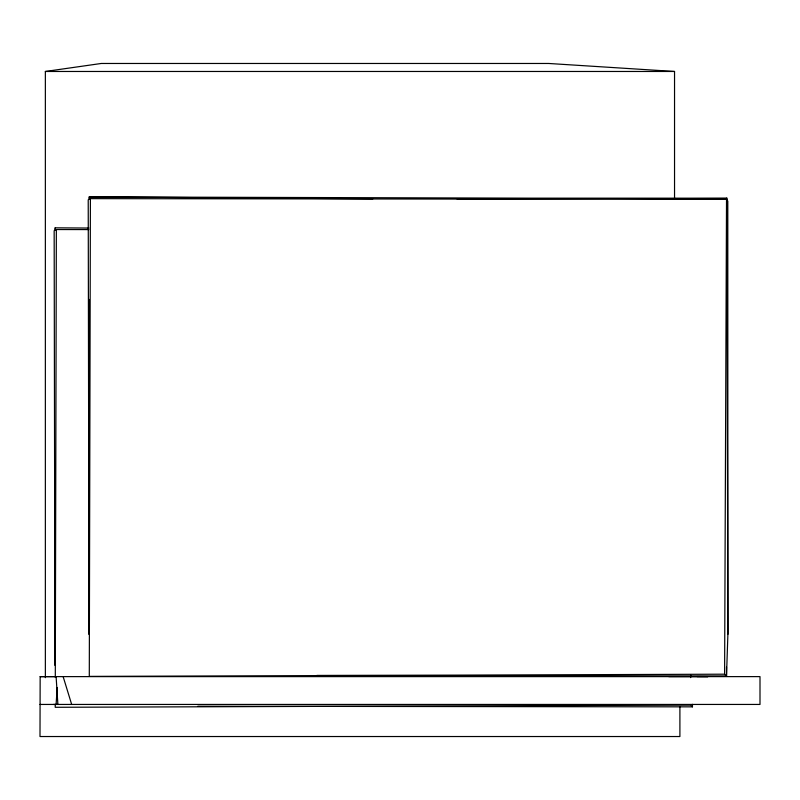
<?xml version="1.0" encoding="UTF-8"?>
<svg xmlns="http://www.w3.org/2000/svg" width="800" height="800" viewBox="0 0 800 800"><rect width="100%" height="100%" fill="white"/><g stroke="black" fill="none" stroke-linecap="round" stroke-linejoin="round"><path stroke-width="1.2" d="M55.15 676.6L40.16 676.62L40 736.53L679.9 736.53L679.9 706.91M54.8 474.02L54.96 665.25L54.16 230.69L56.35 229.54L88.84 229.58M55.18 230.33L55.18 227.83L88.92 228.05M55.24 704.8L55.23 707.29L690.54 705.1L692.46 706.85L692.46 704.35M55.3 677.36L56.35 229.54M89.08 299.4L89.01 634.34L88.22 199.78L90.4 198.64L726.52 199.4L726.81 198.08L456.88 198.8M89.24 199.42L89.24 196.92L726.09 198.7M90.4 198.64L89.29 676.39L724.6 674.19L726.51 675.94L727.89 634.34L727.8 201.14L726.66 199.51M690.65 677.61L690.67 675.11M724.6 674.19L726.52 199.4M56.11 704.44L57.19 687.5M45.36 677.69L45.36 71.47L101.29 63.47L548.7 63.47L674.54 71.47L674.54 198.97M668.77 676.62L708 676.6L697.05 676.57M45.36 71.47L674.54 71.47M40.16 676.62L760 676.62L760 704.44L40 704.44M53.48 704.44L55.97 704.44M316.8 675.43L726.51 675.94L726.51 667.2M197.81 706.24L692.46 706.85M372.91 198.8L89.24 196.92L89.46 199.4M63.14 676.62L71.67 704.44M55.18 227.83L55.4 230.31M56.11 676.62L57.88 704.44M726.81 198.08L727.89 634.34"/></g></svg>
